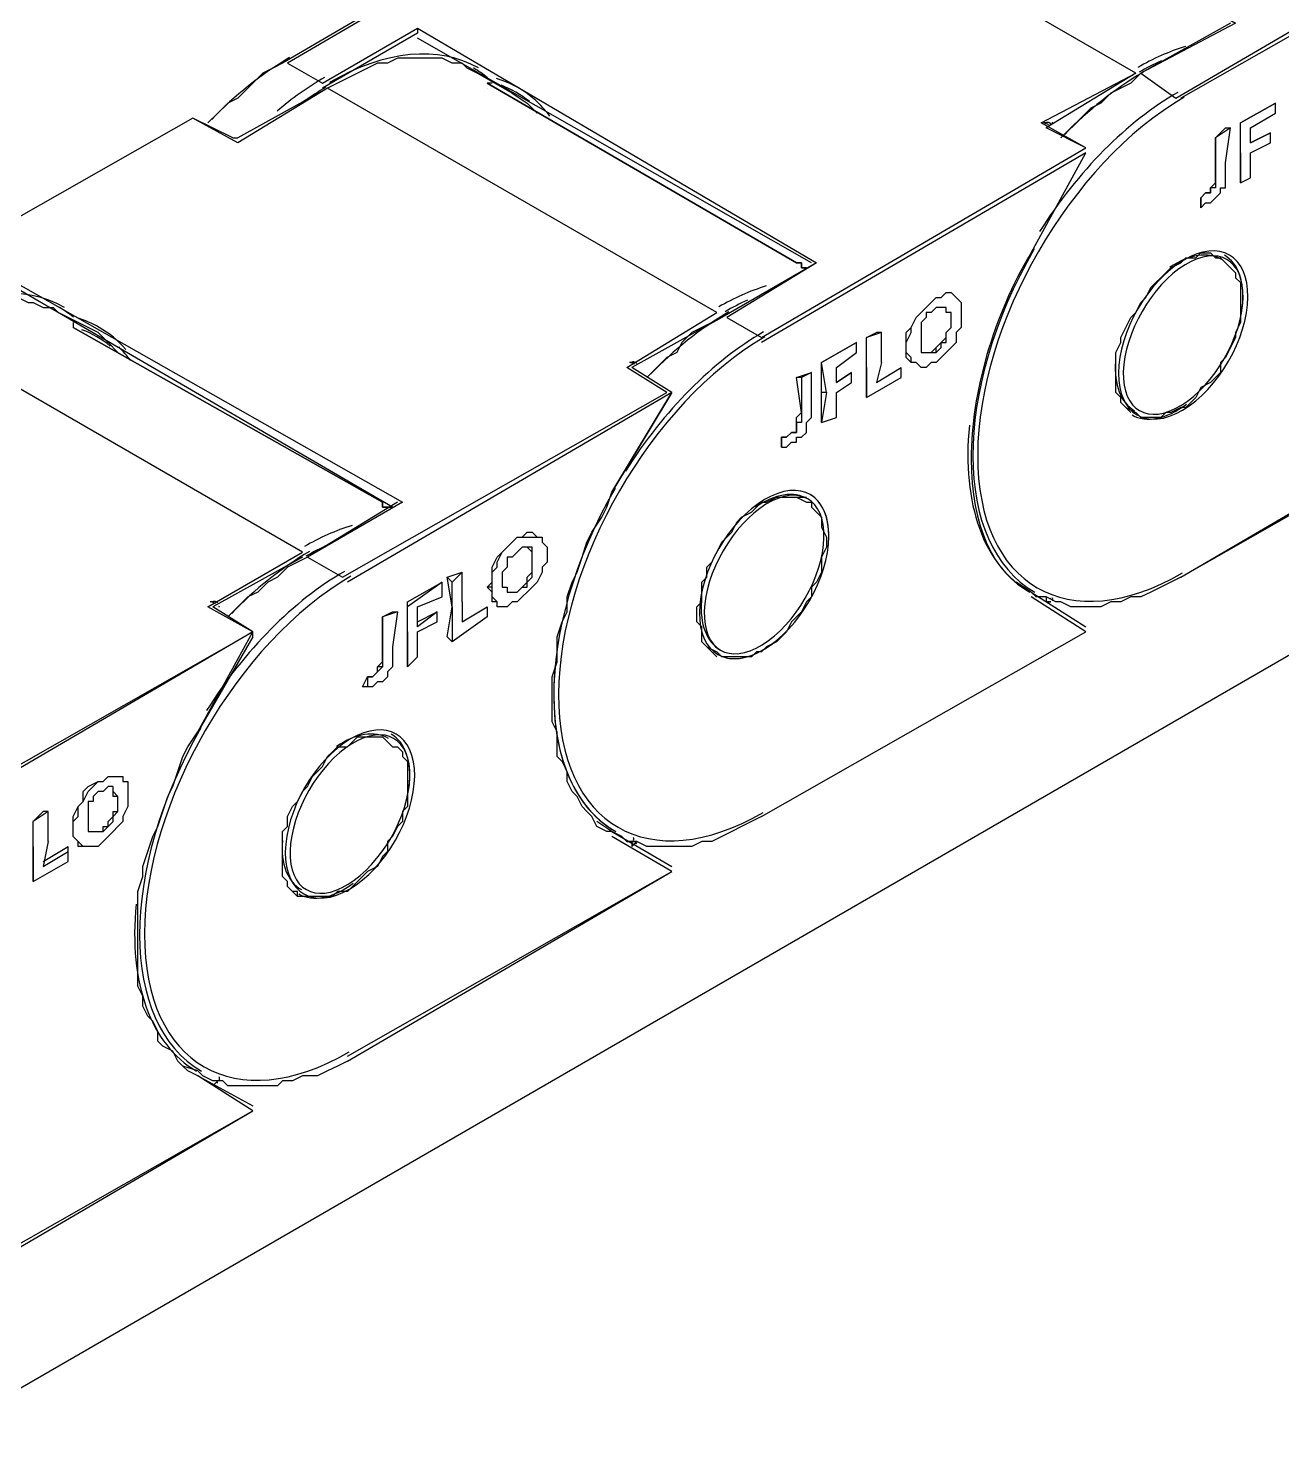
# Model space of a CAD drawing. Header units: millimetres. Extents: x 2758 to 41047, y 670 to 17125.
# Drawn here: x 35815.1 to 35919.8, y 7426.8 to 7544.5 of the extents above; entities that cross this region are included whole.
import ezdxf

# ---------------------------------------------------------------- set-up
doc = ezdxf.new("R2010")
doc.units = ezdxf.units.MM
doc.layers.add('PDF2_Geometría', color=7, linetype='Continuous')

# ---------------------------------------------------------------- blocks, each defined once
blk = doc.blocks.new('OH3A1-1$-$ASSY$$CENTER$TUB_-_v2$-$copia')
at = {"layer": 'PDF2_Geometría', "lineweight": -3}
for points in [[(17.21584743923611, 9.140005323621962), (17.28334469265408, 9.10084025065104), (17.26751200358073, 9.092507256401907), (17.27334509955512, 9.088340759277344), (17.32750956217448, 9.120006137424044), (17.32084316677517, 9.124172634548607), (17.33584255642361, 9.133338928222656)], [(17.20167711046007, 9.130005730523003), (17.18584442138672, 9.121672736273869), (17.17917802598741, 9.125839233398436), (17.12501356336805, 9.094173855251737), (17.13084665934244, 9.090840657552082), (17.1466793484158, 9.100006951226128)], [(17.26667785644531, 9.092507256401907), (17.20168050130208, 9.130005730523003)], [(17.1783447265625, 9.125839233398436), (17.12418026394314, 9.094173855251737), (17.12251366509331, 9.093340555826822), (17.12084706624349, 9.092507256401907), (17.11918046739366, 9.090840657552082), (17.11834716796875, 9.090007358127169), (17.11668056911892, 9.088340759277344), (17.11501397026909, 9.08750745985243), (17.11334737141927, 9.085840861002604), (17.11168077256944, 9.084174262152779)], [(17.32834370930989, 9.119172837999132), (17.27417924669054, 9.088340759277344)], [(17.14667765299479, 9.100006103515623), (17.14667765299479, 9.099172804090713)], [(17.1466810438368, 9.100005255805119), (17.21334499782986, 9.0608401828342), (17.19834560818142, 9.051673889160154), (17.20417870415581, 9.048340691460503), (17.25834316677517, 9.080006069607203), (17.25084347195094, 9.084172566731768), (17.2666761610243, 9.0925055609809)], [(17.28251139322916, 9.100839402940537), (17.26751200358072, 9.092506408691406), (17.2658454047309, 9.090839809841581), (17.26417880588107, 9.090006510416666), (17.26251220703124, 9.089173210991753), (17.26084560818142, 9.087506612141928), (17.25917900933159, 9.086673312717013), (17.25751241048177, 9.085006713867188), (17.25584581163194, 9.083340115017357), (17.25417921278211, 9.081673516167537)], [(17.28084479437933, 9.100006103515623), (17.28084479437933, 9.100006103515623)], [(17.14667765299479, 9.099172804090713), (17.13084496392144, 9.090006510416666)], [(17.14667765299479, 9.099172804090713), (17.14667765299479, 9.099172804090713)], [(17.21251085069444, 9.0608401828342), (17.1466801961263, 9.098338656955294)], [(17.15667724609375, 9.092506408691406), (17.15501064724392, 9.09333970811632), (17.15417734781901, 9.094173007541231), (17.15251074896918, 9.094173007541231), (17.15084415011936, 9.095006306966146), (17.15001085069444, 9.095006306966146), (17.14834425184462, 9.095006306966146), (17.14667765299479, 9.095006306966146), (17.14501105414496, 9.095006306966146), (17.14334445529514, 9.095006306966146), (17.14167785644531, 9.094173007541231), (17.14001125759548, 9.094173007541231), (17.13834465874566, 9.09333970811632), (17.13667805989583, 9.092506408691406), (17.135011461046, 9.091673109266493), (17.13334486219618, 9.090839809841581), (17.13167826334635, 9.090006510416666), (17.11667887369792, 9.081673516167532)], [(17.12501186794705, 9.094173007541231), (17.12501186794705, 9.094173007541231)], [(17.16251118977864, 9.089173210991753), (17.15667809380425, 9.092506408691406)], [(17.26667785644531, 9.092506408691406), (17.25167846679687, 9.083340115017357)], [(17.26667955186632, 9.092506408691406), (17.26667955186632, 9.092506408691406)], [(17.13167656792534, 9.090005662706163), (17.11667717827691, 9.080839369032118), (17.10917748345269, 9.085005866156685), (17.05501302083333, 9.054173787434896), (17.06084611680772, 9.050840589735243), (17.07667880588108, 9.059173583984377)], [(17.13084581163194, 9.090006510416666), (17.13084581163194, 9.090006510416666)], [(17.13167826334635, 9.090006510416666), (17.13167826334635, 9.090006510416666)], [(17.19667731391059, 9.052507188585068), (17.13167995876736, 9.090005662706163)], [(17.15834554036458, 9.090839809841581), (17.15834554036458, 9.090839809841581)], [(17.21167670355903, 9.060006883409287), (17.21084340413411, 9.060006883409287), (17.21084340413411, 9.0608401828342), (17.2100101047092, 9.0608401828342), (17.15834554036458, 9.090838962131075)], [(17.15834554036458, 9.090006510416666), (17.15834554036458, 9.090006510416666)], [(17.15834554036458, 9.090006510416666), (17.15834554036458, 9.090006510416666)], [(17.1591796875, 9.090838962131075), (17.15834638807509, 9.090838962131075), (17.2100109524197, 9.0608401828342), (17.21084425184462, 9.0608401828342), (17.21084425184462, 9.060006883409287), (17.21167755126953, 9.060006883409287)], [(17.26751200358072, 9.091673109266493), (17.26751200358072, 9.091673109266493)], [(17.16251288519965, 9.089173210991753), (17.16501278347439, 9.087506612141924), (17.16667938232422, 9.0858400132921)], [(17.27334594726562, 9.088339911566841), (17.27334594726562, 9.088339911566841)], [(17.28417799207899, 9.079172770182293), (17.28417799207899, 9.084172566731768), (17.29001108805338, 9.087505764431423)], [(17.28417799207899, 9.079172770182293), (17.28417799207899, 9.074172973632812), (17.28584459092882, 9.075006273057724), (17.28584459092882, 9.079172770182293), (17.28917778862847, 9.080839369032118), (17.28917778862847, 9.082505967881943), (17.28584459092882, 9.080839369032118), (17.28584459092882, 9.083339267306856), (17.29001108805338, 9.085839165581596), (17.29001108805338, 9.087505764431423)], [(17.29001193576389, 9.087506612141924), (17.2841788397895, 9.084173414442274)], [(17.11584303114149, 9.081672668457033), (17.10917663574218, 9.085005866156685), (17.05501217312283, 9.054173787434896), (17.053345574273, 9.053340488009985), (17.05167897542317, 9.051673889160156), (17.05001237657335, 9.050840589735243), (17.04834577772352, 9.050007290310328), (17.04667917887369, 9.048340691460503), (17.04501258002387, 9.046674092610674), (17.04334598117404, 9.045840793185763), (17.04167938232421, 9.044174194335936)], [(17.10917833116319, 9.085006713867188), (17.10917833116319, 9.085006713867188)], [(17.25834486219618, 9.080006917317707), (17.25167846679687, 9.083340115017357)], [(17.25251261393229, 9.083340115017357), (17.25251261393229, 9.083340115017357)], [(17.28001234266493, 9.0733396742079), (17.27917904324002, 9.0733396742079), (17.27917904324002, 9.072506374782982), (17.2783457438151, 9.072506374782982), (17.27751244439019, 9.071673075358072), (17.27751244439019, 9.070006476508244), (17.2783457438151, 9.070839775933157), (17.27917904324002, 9.070839775933157), (17.28001234266493, 9.071673075358072), (17.28084564208984, 9.072506374782982), (17.28084564208984, 9.0733396742079), (17.28167894151475, 9.0733396742079), (17.28167894151475, 9.074172973632812), (17.28167894151475, 9.075006273057724), (17.28167894151475, 9.075839572482641), (17.28167894151475, 9.077506171332463), (17.28251224093966, 9.083339267306856)], [(17.28167894151475, 9.083339267306856), (17.28251224093966, 9.083339267306856), (17.28001234266493, 9.081672668457028), (17.28001234266493, 9.075839572482638), (17.28001234266493, 9.075006273057724), (17.28001234266493, 9.07417297363281), (17.28001234266493, 9.073339674207896), (17.27917904324002, 9.073339674207896)], [(17.28001234266493, 9.075839572482638), (17.28001234266493, 9.081672668457028), (17.28167894151475, 9.083339267306856)], [(17.28417799207899, 9.079172770182293), (17.28417799207899, 9.084172566731768)], [(17.1158447265625, 9.081673516167532), (17.11667802598741, 9.081673516167532)], [(17.11667887369791, 9.080839369032118), (17.11667887369791, 9.080839369032118)], [(17.28584459092882, 9.080839369032118), (17.28917778862847, 9.082505967881943)], [(17.25834486219618, 9.079172770182293), (17.20418039957682, 9.047507392035588)], [(17.24917941623264, 9.062506781684025), (17.25834570990668, 9.079172770182293)], [(17.24917941623264, 9.062506781684025), (17.25834570990668, 9.079172770182293)], [(17.25834486219618, 9.079172770182293), (17.25834486219618, 9.079172770182293)], [(17.28417799207899, 9.074172973632812), (17.28417799207899, 9.079172770182293)], [(17.28417799207899, 9.079172770182293), (17.28417799207899, 9.079172770182293)], [(17.27751159667969, 9.070006476508244), (17.27751159667969, 9.071673075358072), (17.2783448961046, 9.072506374782982), (17.2791781955295, 9.072506374782982), (17.2791781955295, 9.0733396742079), (17.28001149495442, 9.07417297363281), (17.28001149495442, 9.075006273057724), (17.28001149495442, 9.075839572482638)], [(17.24917941623264, 9.062506781684025), (17.24917941623264, 9.062506781684025)], [(17.2658454047309, 9.0358403523763), (17.26501210530599, 9.036673651801213), (17.26417880588108, 9.037506951226128), (17.26417880588108, 9.03834025065104), (17.26334550645616, 9.039173550075953), (17.26334550645616, 9.040006849500868), (17.26334550645616, 9.04084014892578), (17.26334550645616, 9.042506747775606), (17.26334550645616, 9.04334004720052), (17.26334550645616, 9.045006646050346), (17.26334550645616, 9.04583994547526), (17.26417880588108, 9.047506544325083), (17.26417880588108, 9.048339843749998), (17.26501210530599, 9.050006442599825), (17.2658454047309, 9.051673041449654), (17.26667870415581, 9.052506340874565), (17.26751200358073, 9.054172939724394), (17.26834530300564, 9.055006239149305), (17.26917860243055, 9.05667283799913), (17.27001190185547, 9.057506137424044), (17.27084520128038, 9.058339436848957), (17.27167850070529, 9.059172736273869), (17.27251180013021, 9.060006035698782), (17.27417839898003, 9.060839335123696), (17.27501169840495, 9.061672634548607), (17.27584499782986, 9.061672634548607), (17.27667829725477, 9.061672634548607), (17.27751159667969, 9.062505933973524), (17.2791781955295, 9.062505933973524), (17.28001149495443, 9.061672634548607), (17.28084479437933, 9.061672634548607)], [(17.21334499782986, 9.060839335123696), (17.19751230875651, 9.051673041449654), (17.19584570990668, 9.050839742024738), (17.19417911105686, 9.050006442599825), (17.19251251220702, 9.049173143174912), (17.1908459133572, 9.047506544325087), (17.19001261393229, 9.04583994547526), (17.18834601508246, 9.045006646050346), (17.18667941623264, 9.04334004720052), (17.18501281738281, 9.041673448350693)], [(17.2100118001302, 9.060006035698782), (17.2100118001302, 9.060006035698782)], [(17.21167839898003, 9.060006035698782), (17.21167839898003, 9.060006035698782)], [(17.21334499782986, 9.0608401828342), (17.21334499782986, 9.0608401828342)], [(17.28084479437933, 9.061672634548607), (17.28167809380425, 9.060839335123696), (17.28251139322917, 9.060006035698782), (17.28334469265408, 9.059172736273869), (17.28334469265408, 9.058339436848957), (17.28417799207899, 9.057506137424044), (17.28417799207899, 9.056672837999132), (17.28417799207899, 9.055839538574215), (17.28417799207899, 9.054172939724394), (17.28417799207899, 9.053339640299477), (17.28417799207899, 9.051673041449654), (17.28417799207899, 9.050839742024738), (17.28334469265408, 9.049173143174912), (17.28334469265408, 9.04833984375), (17.28251139322917, 9.046673244900171), (17.28167809380425, 9.045006646050346), (17.28084479437933, 9.044173346625431), (17.28084479437933, 9.042506747775606), (17.28001149495443, 9.041673448350693), (17.2791781955295, 9.04084014892578), (17.27751159667969, 9.040006849500868), (17.27667829725477, 9.03834025065104), (17.27584499782986, 9.037506951226128), (17.27501169840495, 9.036673651801213), (17.27417839898003, 9.036673651801213), (17.27251180013021, 9.0358403523763), (17.27167850070529, 9.0358403523763), (17.27084520128038, 9.035007052951388), (17.27001190185547, 9.035007052951388), (17.26917860243055, 9.035007052951388), (17.26834530300564, 9.035007052951388), (17.26751200358073, 9.035007052951388), (17.26667870415581, 9.0358403523763)], [(17.28001234266493, 9.061672634548607), (17.28084564208984, 9.061672634548607)], [(17.14251030815972, 9.020006815592447), (17.07667965359158, 9.058338589138453)], [(17.07668050130208, 9.059171888563368), (17.14417775472005, 9.020840115017357), (17.1283450656467, 9.011673821343315), (17.13417816162109, 9.008340623643663), (17.18834262424045, 9.039172702365454), (17.18167622884114, 9.043339199490015), (17.19667561848958, 9.052505493164062)], [(17.04001193576389, 9.045006646050346), (17.04667833116319, 9.041673448350693), (17.06167772081163, 9.050006442599825), (17.06334431966145, 9.050839742024738), (17.0658442179362, 9.051673041449654), (17.06751081678602, 9.052506340874565), (17.06917741563585, 9.053339640299477), (17.07084401448567, 9.053339640299477), (17.0725106133355, 9.054172939724394), (17.07417721218533, 9.054172939724394), (17.07501051161024, 9.055006239149305), (17.07667711046006, 9.055006239149305), (17.07834370930989, 9.055006239149305), (17.08001030815972, 9.055006239149305), (17.08167690700955, 9.054172939724394), (17.08251020643446, 9.054172939724394), (17.08417680528429, 9.053339640299477), (17.08584340413411, 9.053339640299477), (17.08667670355903, 9.052506340874565)], [(17.22917853461371, 9.044173346625431), (17.2283452351888, 9.045006646050346), (17.2283452351888, 9.04583994547526), (17.2283452351888, 9.046673244900171), (17.2283452351888, 9.048339843749998), (17.2283452351888, 9.049173143174912), (17.22917853461371, 9.050006442599825), (17.23001183403862, 9.051673041449654), (17.23084513346354, 9.052506340874565), (17.23167843288845, 9.053339640299477), (17.23251173231337, 9.054172939724394), (17.23334503173828, 9.055006239149305), (17.23417833116319, 9.055006239149305), (17.23501163058811, 9.055839538574215), (17.23584493001302, 9.055839538574215), (17.23667822943793, 9.055006239149305)], [(17.23334587944878, 9.055006239149305), (17.23334587944878, 9.055006239149305)], [(17.23667907714844, 9.055006239149305), (17.23667907714844, 9.055006239149305)], [(17.39416164822048, 9.05416276719835), (16.53169674343533, 8.555849711100258)], [(17.09334479437934, 9.049173143174912), (17.08667839898003, 9.052506340874565)], [(17.19667900933159, 9.052506340874565), (17.19667900933159, 9.052506340874565)], [(17.23334587944878, 9.04583994547526), (17.23334587944878, 9.046673244900171), (17.23417917887369, 9.047506544325087), (17.23501247829861, 9.04833984375), (17.23501247829861, 9.049173143174912), (17.23584577772352, 9.050006442599825), (17.23584577772352, 9.050839742024738), (17.23584577772352, 9.051673041449654), (17.23584577772352, 9.052506340874565), (17.23501247829861, 9.052506340874565), (17.23501247829861, 9.053339640299477)], [(17.12751091851128, 9.012507120768227), (17.06251356336805, 9.050005594889322)], [(17.08917914496528, 9.050838894314237), (17.08917914496528, 9.050005594889322), (17.1408437093099, 9.020840115017357), (17.1408437093099, 9.020006815592447), (17.14167700873481, 9.020006815592447), (17.14251030815972, 9.020006815592447)], [(17.08917914496528, 9.050006442599825), (17.08917914496528, 9.050006442599825)], [(17.08917914496528, 9.050006442599825), (17.08917914496528, 9.050006442599825)], [(17.08917914496528, 9.050006442599825), (17.08917914496528, 9.050006442599825)], [(17.14251030815972, 9.020006815592447), (17.14167700873481, 9.020006815592447), (17.14084370930989, 9.020006815592447), (17.14084370930989, 9.020840115017357), (17.08917914496528, 9.050005594889322)], [(17.197511461046, 9.051673041449654), (17.18251207139757, 9.04334004720052)], [(17.19834560818142, 9.051673041449654), (17.19834560818142, 9.051673041449654)], [(17.09334479437934, 9.049172295464407), (17.09501139322917, 9.047505696614582), (17.09667799207899, 9.045839097764755)], [(17.20417955186632, 9.04833984375), (17.20417955186632, 9.04833984375)], [(17.22167799207899, 9.03834025065104), (17.22167799207899, 9.04334004720052), (17.22167799207899, 9.04833984375), (17.22334459092882, 9.049173143174912)], [(17.22167799207899, 9.04334004720052), (17.22167799207899, 9.048339843749998)], [(17.22417873806423, 9.049172295464407), (17.2216788397895, 9.048338996039497)], [(17.22417873806423, 9.04417249891493), (17.22417873806423, 9.049172295464407), (17.22334543863932, 9.049172295464407)], [(17.22001139322916, 9.047505696614582), (17.21417829725477, 9.044172498914927)], [(17.21501159667969, 9.03917270236545), (17.21417829725477, 9.034172905815971), (17.21667819552951, 9.035006205240883), (17.21667819552951, 9.03917270236545), (17.21917809380425, 9.040839301215275), (17.21917809380425, 9.042505900065104), (17.21667819552951, 9.040839301215275), (17.21667819552951, 9.043339199490015), (17.22001139322917, 9.045839097764755), (17.22001139322917, 9.047505696614582)], [(17.21417914496528, 9.03917270236545), (17.21417914496528, 9.044172498914927), (17.22001224093967, 9.047505696614582)], [(17.2283460828993, 9.046673244900171), (17.2283460828993, 9.046673244900171)], [(17.23167928059895, 9.045839097764755), (17.23251258002387, 9.045839097764755), (17.23334587944878, 9.046672397189669)], [(17.18251207139757, 9.04334004720052), (17.18251207139757, 9.04334004720052)], [(17.18917846679687, 9.03917270236545), (17.18251207139757, 9.043339199490015)], [(17.21501159667969, 9.03917270236545), (17.21417829725477, 9.044172498914927)], [(17.22167799207899, 9.04334004720052), (17.22167799207899, 9.04334004720052)], [(17.22167799207899, 9.043339199490015), (17.22167799207899, 9.038339402940537), (17.22751108805338, 9.04167260064019), (17.22751108805338, 9.043339199490015)], [(17.22334459092882, 9.040839301215275), (17.22751108805338, 9.043339199490015)], [(17.22417873806423, 9.04417249891493), (17.22334543863932, 9.040839301215275), (17.22751193576389, 9.043339199490015)], [(17.23001098632812, 9.04417249891493), (17.22917768690321, 9.04417249891493)], [(17.27418009440104, 9.008339775933157), (17.3283445570204, 9.040005154079857), (17.31834496392144, 9.045004950629341)], [(17.21084594726562, 9.04167260064019), (17.21084594726562, 9.035839504665796), (17.21084594726562, 9.034172905815971), (17.21001264784071, 9.034172905815971), (17.21001264784071, 9.033339606391056), (17.21001264784071, 9.032506306966145), (17.2091793484158, 9.032506306966145), (17.20834604899089, 9.031673007541231), (17.20751274956597, 9.031673007541231), (17.20751274956597, 9.030006408691406), (17.20834604899089, 9.030006408691406), (17.2091793484158, 9.030839708116316), (17.21001264784071, 9.030839708116316), (17.21001264784071, 9.031673007541231), (17.21084594726562, 9.031673007541231), (17.21167924669053, 9.032506306966145), (17.21167924669053, 9.033339606391056), (17.21167924669053, 9.034172905815971), (17.21251254611545, 9.035006205240883), (17.21251254611545, 9.035839504665796), (17.21251254611545, 9.036672804090713), (17.21251254611545, 9.042505900065104)], [(17.21084594726562, 9.035839504665796), (17.21001264784071, 9.04167260064019), (17.21251254611545, 9.042505900065104)], [(17.21251254611545, 9.042505900065104), (17.21084594726562, 9.04167260064019), (17.21001264784071, 9.04167260064019)], [(17.21667819552951, 9.040839301215275), (17.21917809380425, 9.042505900065104)], [(17.18917677137586, 9.03917270236545), (17.13501230875651, 9.007507324218748)], [(17.17917887369791, 9.022506713867188), (17.18917846679687, 9.039172702365454)], [(17.18917846679687, 9.03917270236545), (17.17917887369791, 9.022506713867182)], [(17.18834431966145, 9.03917270236545), (17.18834431966145, 9.03917270236545)], [(17.18834601508246, 9.03917270236545), (17.18834601508246, 9.03917270236545)], [(17.18834601508246, 9.03917270236545), (17.18834601508246, 9.03917270236545)], [(17.18917846679687, 9.03917270236545), (17.18917846679687, 9.03917270236545)], [(17.21501159667969, 9.03917270236545), (17.21417829725477, 9.03917270236545)], [(17.21417914496528, 9.034172905815971), (17.21417914496528, 9.03917270236545)], [(17.27418009440104, 9.008339775933157), (17.3283445570204, 9.039171854654947)], [(17.26501125759548, 9.036672804090713), (17.26667785644531, 9.035839504665796)], [(17.20751274956597, 9.030006408691406), (17.20751274956597, 9.031673007541231), (17.20834604899088, 9.031673007541231), (17.2091793484158, 9.032506306966146), (17.21001264784071, 9.032506306966146), (17.21001264784071, 9.03333960639106), (17.21001264784071, 9.034172905815971), (17.21001264784071, 9.035006205240883), (17.21084594726562, 9.035839504665796)], [(17.17917887369791, 8.965840657552082), (17.178345574273, 8.965840657552082), (17.17667897542317, 8.966673956976994), (17.17584567599826, 8.968340555826822), (17.17501237657335, 8.969173855251732), (17.17417907714843, 8.970007154676649), (17.17334577772352, 8.971673753526474), (17.1725124782986, 8.972507052951388), (17.17167917887369, 8.974173651801213), (17.17167917887369, 8.975840250651041), (17.17084587944878, 8.977506849500868), (17.17001258002387, 8.97834014892578), (17.17001258002387, 8.98084004720052), (17.17001258002387, 8.982506646050346), (17.16917928059896, 8.984173244900171), (17.16917928059896, 8.985839843749998), (17.16917928059896, 8.987506442599825), (17.16917928059896, 8.990006340874565), (17.16917928059896, 8.99167293972439), (17.17001258002387, 8.99417283799913), (17.17001258002387, 8.995839436848957), (17.17001258002387, 8.998339335123697), (17.17084587944878, 9.000839233398436), (17.17167917887369, 9.002505832248263), (17.17167917887369, 9.005005730523003), (17.1725124782986, 9.00750562879774), (17.17334577772352, 9.009172227647568), (17.17417907714843, 9.011672125922306), (17.17501237657335, 9.014172024197046), (17.17584567599826, 9.015838623046873), (17.17751227484809, 9.018338521321613), (17.178345574273, 9.02000512017144), (17.17917887369791, 9.022505018446177)], [(17.17917887369791, 9.022506713867188), (17.17917887369791, 9.022506713867188)], [(17.14334445529514, 9.020839267306856), (17.1283450656467, 9.01167297363281), (17.12667846679687, 9.010839674207896), (17.12501186794705, 9.010006374782982), (17.12334526909722, 9.008339775933157), (17.12167867024739, 9.007506476508244), (17.12001207139756, 9.005839877658419), (17.11834547254774, 9.005006578233505), (17.11667887369792, 9.003339979383677), (17.11501227484809, 9.001673380533852)], [(17.14001125759548, 9.020005967881943), (17.14001125759548, 9.020005967881943)], [(17.14417860243055, 9.020005967881943), (17.14417860243055, 9.020005967881943)], [(17.19667900933159, 8.995006985134546), (17.19584570990668, 8.995840284559462), (17.19501241048177, 8.996673583984375), (17.19417911105686, 8.997506883409287), (17.19417911105686, 8.9983401828342), (17.19417911105686, 9.000006781684025), (17.19334581163194, 9.00084008110894), (17.19334581163194, 9.001673380533852), (17.19334581163194, 9.00333997938368), (17.19417911105686, 9.00417327880859), (17.19417911105686, 9.005839877658419), (17.19417911105686, 9.007506476508244), (17.19501241048177, 9.008339775933157), (17.19501241048177, 9.010006374782982), (17.19584570990668, 9.0108396742079), (17.19667900933159, 9.012506273057724), (17.19751230875651, 9.01417287190755), (17.19834560818142, 9.015006171332463), (17.19917890760633, 9.015839470757378), (17.20001220703125, 9.017506069607203), (17.20084550645616, 9.018339369032118), (17.20251210530599, 9.019172668457033), (17.2033454047309, 9.020005967881943), (17.20417870415581, 9.020839267306856), (17.20501200358073, 9.020839267306856), (17.20667860243055, 9.021672566731768), (17.20751190185547, 9.021672566731768), (17.20834520128038, 9.021672566731768), (17.20917850070529, 9.021672566731768), (17.2100118001302, 9.021672566731768), (17.21084509955512, 9.021672566731768), (17.21167839898003, 9.021672566731768)], [(17.21167839898003, 9.020839267306856), (17.21251169840494, 9.020839267306856), (17.21251169840494, 9.020005967881943), (17.21334499782986, 9.019172668457028), (17.21417829725477, 9.018339369032118), (17.21417829725477, 9.017506069607203), (17.21417829725477, 9.016672770182293), (17.21501159667969, 9.015006171332463), (17.21501159667969, 9.01417287190755), (17.21501159667969, 9.013339572482638), (17.21417829725477, 9.01167297363281), (17.21417829725477, 9.010006374782982), (17.21417829725477, 9.009173075358072), (17.21334499782986, 9.007506476508244), (17.21251169840494, 9.006673177083332), (17.21251169840494, 9.005006578233505), (17.21167839898003, 9.00417327880859), (17.21084509955512, 9.002506679958765), (17.2100118001302, 9.001673380533852), (17.20917850070529, 9.00084008110894), (17.20834520128038, 8.999173482259113), (17.20751190185547, 8.9983401828342), (17.20667860243055, 8.997506883409287), (17.20501200358073, 8.996673583984373), (17.20417870415581, 8.995840284559458), (17.2033454047309, 8.995840284559458), (17.20251210530599, 8.995006985134546), (17.20084550645616, 8.995006985134546), (17.20001220703125, 8.995006985134546), (17.19917890760633, 8.995006985134546), (17.19834560818142, 8.995006985134546), (17.19751230875651, 8.995006985134546), (17.19667900933159, 8.995840284559458)], [(17.2100118001302, 9.021672566731768), (17.21167839898003, 9.020839267306856)], [(17.00751410590278, 9.019171820746525), (17.07417805989583, 8.98084004720052), (17.0591786702474, 8.971673753526474), (17.06501176622178, 8.968340555826822), (17.11917622884115, 8.999172634548607), (17.11167653401693, 9.003339131673174), (17.12750922309028, 9.012505425347221)], [(17.14167955186631, 9.019172668457033), (17.14167955186631, 9.019172668457033)], [(17.16001213921441, 9.00417327880859), (17.15917883978949, 9.00417327880859), (17.15917883978949, 9.005006578233507), (17.15917883978949, 9.005839877658419), (17.15834554036458, 9.006673177083332), (17.15917883978949, 9.007506476508247), (17.15917883978949, 9.009173075358072), (17.15917883978949, 9.010006374782982), (17.16001213921441, 9.011672973632812), (17.16084543863932, 9.012506273057724), (17.16167873806423, 9.013339572482641), (17.16251203748915, 9.014172871907553), (17.16334533691406, 9.015006171332466), (17.16417863633897, 9.015006171332466), (17.16501193576389, 9.015839470757378), (17.1658452351888, 9.015839470757378), (17.16667853461371, 9.015006171332466)], [(17.16334533691406, 9.015006171332463), (17.16334533691406, 9.015006171332463)], [(17.16667853461371, 9.015006171332463), (17.16667853461371, 9.015006171332463)], [(17.16167873806423, 9.005839877658419), (17.16251203748915, 9.005839877658419), (17.16334533691406, 9.005839877658419), (17.16417863633897, 9.006673177083332), (17.16501193576389, 9.007506476508244), (17.16501193576389, 9.008339775933157), (17.1658452351888, 9.009173075358072), (17.1658452351888, 9.010006374782982), (17.1658452351888, 9.010839674207896), (17.1658452351888, 9.01167297363281), (17.1658452351888, 9.012506273057724), (17.16501193576389, 9.013339572482638)], [(17.12751091851128, 9.011672973632812), (17.11251152886284, 9.00333997938368)], [(17.12751261393229, 9.011672973632812), (17.12751261393229, 9.011672973632812)], [(17.1283450656467, 9.011672973632812), (17.1283450656467, 9.011672973632812)], [(17.15417819552951, 9.00417327880859), (17.15417819552951, 9.009173075358072), (17.15251159667969, 9.007506476508247), (17.15167829725477, 9.008339775933157)], [(17.15167914496528, 8.9983401828342), (17.15251244439019, 9.003339979383677), (17.15167914496528, 9.008339775933157), (17.15417904324002, 9.009173075358072)], [(17.27417839898003, 9.008339775933157), (17.27251180013021, 9.007506476508244), (17.27084520128038, 9.006673177083332), (17.26917860243055, 9.005839877658419), (17.26751200358072, 9.005006578233505), (17.2658454047309, 9.005006578233505), (17.26417880588108, 9.00417327880859), (17.26251220703125, 9.00417327880859), (17.26084560818142, 9.00333997938368), (17.25917900933159, 9.00333997938368), (17.25751241048177, 9.00333997938368), (17.25584581163194, 9.00333997938368), (17.25417921278211, 9.00417327880859), (17.2533459133572, 9.00417327880859), (17.25167931450737, 9.005006578233505), (17.25001271565755, 9.005006578233505), (17.24917941623264, 9.005839877658419)], [(17.27334594726562, 9.008339775933157), (17.27334594726562, 9.008339775933157)], [(17.13417900933159, 9.007506476508244), (17.13417900933159, 9.007506476508244)], [(17.15084499782986, 9.007505628797743), (17.14501190185547, 9.003339131673178), (17.14501190185547, 9.004172431098088)], [(17.14501274956597, 8.999172634548607), (17.14501274956597, 9.004172431098088), (17.15084584554036, 9.007505628797743)], [(17.14501274956597, 8.999172634548607), (17.14501274956597, 8.993339538574215), (17.1466793484158, 8.995006137424044), (17.1466793484158, 8.999172634548607), (17.15001254611545, 9.000839233398438), (17.15001254611545, 9.002505832248263), (17.1466793484158, 9.000005933973524), (17.1466793484158, 9.003339131673174), (17.15084584554036, 9.005005730523003), (17.15084584554036, 9.007505628797743)], [(17.15251159667969, 9.00333997938368), (17.15251159667969, 9.007506476508244)], [(17.15917799207899, 9.006673177083332), (17.15834469265408, 9.006673177083332)], [(17.24917941623264, 9.005839029947916), (17.2466795179579, 9.007505628797743)], [(17.24917941623264, 9.005839029947916), (17.25834570990668, 9.000005933973524)], [(17.11917792426215, 8.999172634548607), (17.11251152886284, 9.003339131673174)], [(17.11334567599825, 9.00333997938368), (17.11334567599825, 9.00333997938368)], [(17.14501274956597, 8.999172634548607), (17.14501274956597, 9.003339131673174)], [(17.15251159667969, 9.003339131673174), (17.15251159667969, 8.997506035698782), (17.15167829725477, 8.998339335123697)], [(17.15251159667969, 9.00333997938368), (17.15251159667969, 9.00333997938368)], [(17.15834554036458, 9.003339131673174), (17.15834554036458, 9.00167253282335), (17.15251244439019, 8.997506035698782)], [(17.15417819552951, 9.004172431098088), (17.15417819552951, 9.000839233398436), (17.15834469265408, 9.003339131673174)], [(17.15417819552951, 9.000839233398438), (17.15834469265408, 9.003339131673178)], [(17.16001213921441, 9.004172431098088), (17.16001213921441, 9.004172431098088)], [(17.20417955186632, 8.968340555826822), (17.25834401448567, 8.999172634548607), (17.24917772081163, 9.005005730523003)], [(17.24834526909722, 9.005006578233507), (17.24834526909722, 9.005006578233507)], [(17.25167846679687, 9.005006578233507), (17.25167846679687, 9.00417327880859)], [(17.25167846679687, 9.004172431098088), (17.25251176622179, 9.004172431098088)], [(17.25167846679687, 9.004172431098088), (17.25167846679687, 9.004172431098088)], [(17.25251261393229, 9.004172431098088), (17.25167931450737, 9.004172431098088)], [(17.25251261393229, 9.004172431098088), (17.25251261393229, 9.004172431098088)], [(17.14334445529514, 9.002505832248263), (17.14251115587023, 8.996672736273869), (17.14251115587023, 8.995839436848957), (17.14251115587023, 8.995006137424044), (17.14251115587023, 8.993339538574215), (17.14167785644531, 8.992506239149302), (17.14167785644531, 8.99167293972439), (17.1408445570204, 8.990839640299477), (17.14001125759548, 8.990839640299477), (17.13917795817057, 8.990006340874565), (17.13834465874566, 8.990006340874565)], [(17.14251200358073, 9.002505832248263), (17.14334530300564, 9.002505832248263), (17.1408454047309, 9.00167253282335), (17.1408454047309, 8.995839436848957), (17.1408454047309, 8.99417283799913), (17.1408454047309, 8.993339538574215), (17.14001210530599, 8.993339538574215)], [(17.1408454047309, 8.995839436848957), (17.1408454047309, 9.00167253282335), (17.14251200358073, 9.002505832248263)], [(17.1466793484158, 9.000839233398438), (17.15001254611545, 9.002505832248263)], [(17.11917792426215, 8.999172634548607), (17.06501346164279, 8.967507256401907)], [(17.11917792426215, 8.998339335123697), (17.11001163058811, 8.982506646050346)], [(17.11001247829861, 8.982506646050346), (17.11917877197265, 8.999172634548607)], [(17.11917792426215, 8.998339335123697), (17.11917792426215, 8.999172634548607)], [(17.14501274956597, 8.993339538574215), (17.14501274956597, 8.999172634548607)], [(17.14501274956597, 8.999172634548607), (17.14501274956597, 8.999172634548607)], [(17.20417955186632, 8.968339708116318), (17.25834401448567, 8.999171786838106)], [(17.25834486219618, 9.000005933973524), (17.25834486219618, 9.000005933973524)], [(17.25834486219618, 9.000005933973524), (17.25834486219618, 9.000005933973524)], [(17.13751220703125, 8.990006340874565), (17.13834550645616, 8.99167293972439), (17.13917880588107, 8.99167293972439), (17.14001210530599, 8.992506239149305), (17.14001210530599, 8.993339538574215), (17.1408454047309, 8.99417283799913), (17.1408454047309, 8.995839436848957)], [(17.19501241048177, 8.996672736273869), (17.19667900933159, 8.995839436848957)], [(17.1408454047309, 8.993339538574215), (17.14001210530599, 8.992506239149305), (17.13917880588107, 8.99167293972439), (17.13834550645616, 8.99167293972439), (17.13834550645616, 8.990006340874565), (17.13751220703125, 8.990006340874565)], [(17.11001247829861, 8.925007290310328), (17.10834587944878, 8.925840589735243), (17.10751258002387, 8.926673889160156), (17.10667928059895, 8.927507188585068), (17.10584598117404, 8.929173787434895), (17.10417938232422, 8.930007086859806), (17.1033460828993, 8.930840386284721), (17.1033460828993, 8.932506985134546), (17.10251278347439, 8.934173583984375), (17.10167948404948, 8.935006883409287), (17.10084618462456, 8.936673482259113), (17.10084618462456, 8.93834008110894), (17.10001288519965, 8.940006679958765), (17.10001288519965, 8.94167327880859), (17.10001288519965, 8.944173177083332), (17.10001288519965, 8.945839775933157), (17.10001288519965, 8.947506374782982), (17.10001288519965, 8.950006273057724), (17.10001288519965, 8.95167287190755), (17.10001288519965, 8.954172770182291), (17.10001288519965, 8.955839369032118), (17.10084618462456, 8.958339267306856), (17.10084618462456, 8.960005866156681), (17.10167948404948, 8.962505764431421), (17.10251278347439, 8.965005662706162), (17.1033460828993, 8.966672261555988), (17.10417938232422, 8.969172159830727), (17.10501268174913, 8.971672058105465), (17.10584598117404, 8.973338656955294), (17.10667928059895, 8.975838555230032), (17.10751258002387, 8.978338453504774), (17.10834587944878, 8.9800050523546), (17.11001247829861, 8.982504950629338)], [(17.11001247829861, 8.982506646050346), (17.11001247829861, 8.982506646050346)], [(17.12667846679687, 8.955006917317707), (17.12667846679687, 8.955840216742619), (17.12584516737196, 8.955840216742619), (17.12501186794705, 8.956673516167532), (17.12501186794705, 8.957506815592447), (17.12417856852213, 8.958340115017357), (17.12417856852213, 8.959173414442274), (17.12417856852213, 8.9608400132921), (17.12417856852213, 8.961673312717013), (17.12417856852213, 8.963339911566838), (17.12417856852213, 8.964173210991753), (17.12417856852213, 8.965839809841578), (17.12501186794705, 8.966673109266493), (17.12501186794705, 8.968339708116318), (17.12584516737196, 8.970006306966145), (17.12667846679687, 8.970839606391056), (17.12751176622179, 8.972506205240883), (17.1283450656467, 8.973339504665796), (17.12917836507161, 8.975006103515623), (17.13001166449653, 8.975839402940537), (17.13084496392144, 8.97667270236545), (17.13167826334635, 8.978339301215275), (17.13251156277127, 8.97917260064019), (17.13334486219618, 8.980005900065102), (17.135011461046, 8.980005900065102), (17.13584476047092, 8.980839199490015), (17.13667805989583, 8.981672498914927), (17.13751135932074, 8.981672498914927), (17.13834465874566, 8.981672498914927), (17.14001125759548, 8.981672498914927), (17.1408445570204, 8.981672498914927), (17.14167785644531, 8.980839199490015)], [(17.14167785644531, 8.980839199490015), (17.14251115587022, 8.980005900065102), (17.14334445529514, 8.980005900065102), (17.14417775472005, 8.97917260064019), (17.14417775472005, 8.978339301215275), (17.14501105414496, 8.977506001790363), (17.14501105414496, 8.975839402940537), (17.14501105414496, 8.975006103515625), (17.14501105414496, 8.974172804090712), (17.14501105414496, 8.972506205240883), (17.14501105414496, 8.971672905815971), (17.14501105414496, 8.970006306966145), (17.14417775472005, 8.969173007541231), (17.14417775472005, 8.967506408691406), (17.14334445529514, 8.966673109266493), (17.14251115587022, 8.965006510416666), (17.14167785644531, 8.964173210991753), (17.14167785644531, 8.962506612141924), (17.1408445570204, 8.961673312717013), (17.14001125759548, 8.960006713867188), (17.13834465874566, 8.959173414442274), (17.13751135932074, 8.958340115017357), (17.13667805989583, 8.957506815592447), (17.13584476047092, 8.956673516167532), (17.135011461046, 8.955840216742619), (17.13334486219618, 8.955840216742619), (17.13251156277127, 8.955006917317707), (17.13167826334635, 8.955006917317707), (17.13084496392144, 8.955006917317707), (17.13001166449653, 8.955006917317707), (17.12917836507161, 8.955006917317707), (17.12751176622179, 8.955006917317707), (17.12667846679687, 8.955006917317707)], [(17.1408454047309, 8.98167249891493), (17.14167870415581, 8.980839199490015)], [(17.09001159667969, 8.963339911566838), (17.09001159667969, 8.964173210991753), (17.08917829725477, 8.965006510416666), (17.08917829725477, 8.965839809841578), (17.08917829725477, 8.966673109266493), (17.08917829725477, 8.967506408691404), (17.08917829725477, 8.968339708116318), (17.09001159667969, 8.970006306966145), (17.0908448961046, 8.970839606391056), (17.0908448961046, 8.972506205240883), (17.0916781955295, 8.973339504665796), (17.09334479437934, 8.974172804090712), (17.09417809380425, 8.974172804090712), (17.09501139322917, 8.975006103515623), (17.09584469265408, 8.975006103515623), (17.09667799207899, 8.975006103515623), (17.0975112915039, 8.975006103515623)], [(17.09751213921441, 8.975006103515625), (17.09751213921441, 8.975006103515625)], [(17.0916781955295, 8.965839809841578), (17.09251149495442, 8.965839809841578), (17.09334479437934, 8.965839809841578), (17.09417809380425, 8.965839809841578), (17.09417809380425, 8.966673109266493), (17.09501139322917, 8.966673109266493), (17.09501139322917, 8.967506408691406), (17.09584469265408, 8.968339708116318), (17.09584469265408, 8.969173007541231), (17.09667799207899, 8.969173007541231), (17.09667799207899, 8.970006306966145), (17.09667799207899, 8.970839606391056), (17.09667799207899, 8.971672905815971), (17.09584469265408, 8.971672905815971), (17.09584469265408, 8.972506205240883)], [(17.09417894151475, 8.974172804090712), (17.09417894151475, 8.974172804090712)], [(17.0850118001302, 8.969173007541231), (17.08251190185547, 8.967506408691404)], [(17.08251274956597, 8.957505967881943), (17.08251274956597, 8.963339063856337), (17.08251274956597, 8.967505560980904), (17.0841793484158, 8.969172159830727)], [(17.0850118001302, 8.964173210991753), (17.0850118001302, 8.969173007541231), (17.08417850070529, 8.969173007541231)], [(17.20417785644531, 8.968339708116318), (17.20251125759548, 8.967506408691406), (17.20084465874566, 8.966673109266493), (17.19917805989583, 8.965839809841578), (17.197511461046, 8.965006510416666), (17.19584486219618, 8.964173210991753), (17.19417826334635, 8.964173210991753), (17.19251166449653, 8.963339911566841), (17.1908450656467, 8.963339911566841), (17.18917846679687, 8.963339911566841), (17.18751186794705, 8.963339911566841), (17.18667856852214, 8.963339911566841), (17.18501196967231, 8.963339911566841), (17.18334537082248, 8.964173210991753), (17.18167877197265, 8.964173210991753), (17.18084547254774, 8.965006510416666), (17.17917887369791, 8.965839809841578)], [(17.20417955186632, 8.968339708116318), (17.20417955186632, 8.968339708116318)], [(17.08251274956597, 8.963339911566838), (17.08251274956597, 8.967506408691404)], [(17.08917914496528, 8.966673109266493), (17.08917914496528, 8.966673109266493)], [(17.17917887369791, 8.965839809841578), (17.17667897542317, 8.967506408691406)], [(17.17917887369791, 8.965838962131075), (17.18917846679687, 8.960005866156681)], [(17.08251274956597, 8.963339911566838), (17.08251274956597, 8.963339911566838)], [(17.08251274956597, 8.963339911566838), (17.08251274956597, 8.957506815592447), (17.08834584554036, 8.9608400132921), (17.08834584554036, 8.962506612141924)], [(17.0850118001302, 8.96417236328125), (17.08417850070529, 8.960005866156685), (17.08834499782986, 8.962505764431421), (17.08834499782986, 8.963339063856337)], [(17.0841793484158, 8.960839165581596), (17.08834584554036, 8.963339063856337)], [(17.0908457438151, 8.963339911566838), (17.09001244439019, 8.963339911566838)], [(17.135013156467, 8.928340488009981), (17.18917761908637, 8.95917256673177), (17.17917802598741, 8.965005662706162)], [(17.17917887369791, 8.965006510416666), (17.17917887369791, 8.965006510416666)], [(17.18167792426215, 8.964173210991753), (17.18251122368706, 8.964173210991753)], [(17.18334452311198, 8.96417236328125), (17.18251122368706, 8.963339063856337)], [(17.18251207139757, 8.964173210991753), (17.18334537082248, 8.964173210991753)], [(17.18251207139757, 8.964173210991753), (17.18251207139757, 8.964173210991753)], [(17.18251207139757, 8.96417236328125), (17.18251207139757, 8.963339063856337)], [(17.18251207139757, 8.963339911566838), (17.18251207139757, 8.963339911566838)], [(17.135013156467, 8.927507188585068), (17.18917761908637, 8.959172566731771)], [(17.18834431966145, 8.95917256673177), (17.18834431966145, 8.95917256673177)], [(17.18834601508246, 8.95917256673177), (17.18834601508246, 8.95917256673177)], [(17.12584431966146, 8.955839369032118), (17.12667761908637, 8.955006069607203)], [(17.13417900933159, 8.928339640299477), (17.13417900933159, 8.928339640299477)], [(17.11001247829861, 8.925839742024738), (17.10751258002387, 8.92667304144965)], [(17.135011461046, 8.927506340874565), (17.13334486219618, 8.92667304144965), (17.13167826334635, 8.925839742024738), (17.13001166449652, 8.925006442599825), (17.12751176622179, 8.925006442599825), (17.12584516737196, 8.924173143174912), (17.12417856852213, 8.924173143174912), (17.12334526909722, 8.92333984375), (17.12167867024739, 8.92333984375), (17.12001207139756, 8.92333984375), (17.11834547254774, 8.92333984375), (17.11667887369791, 8.92333984375), (17.11501227484809, 8.92333984375), (17.11417897542317, 8.924173143174912), (17.11251237657335, 8.924173143174912), (17.11084577772352, 8.925006442599825), (17.11001247829861, 8.925839742024738)], [(17.06501261393229, 8.88834042019314), (17.11917707655165, 8.91917249891493), (17.1100107828776, 8.925005594889322)], [(17.10917833116319, 8.925006442599825), (17.10917833116319, 8.925006442599825)], [(17.11001247829861, 8.925006442599825), (17.11917877197265, 8.920006646050346)], [(17.11251152886284, 8.924173143174912), (17.11251152886284, 8.924173143174912)], [(17.11251152886284, 8.92333984375), (17.11334482828776, 8.924173143174912)], [(17.11251152886284, 8.92333984375), (17.11251152886284, 8.92333984375)], [(17.11334567599825, 8.924172295464407), (17.11251237657335, 8.923338996039494)], [(17.11334567599825, 8.924173143174912), (17.11334567599825, 8.924173143174912)], [(17.11334567599825, 8.92333984375), (17.11334567599825, 8.92333984375)], [(17.06501261393229, 8.887507120768227), (17.11917707655165, 8.91917249891493)], [(17.11917792426215, 8.91917249891493), (17.11917792426215, 8.91917249891493)], [(17.11917792426215, 8.91917249891493), (17.11917792426215, 8.91917249891493)]]:
    blk.add_lwpolyline(points, dxfattribs=at)
for points in [[(17.23334587944878, 9.044173346625431), (17.23251258002387, 9.044173346625431), (17.23167928059895, 9.04334004720052), (17.23084598117404, 9.04334004720052), (17.23001268174913, 9.044173346625431), (17.22917938232422, 9.044173346625431), (17.22917938232422, 9.045006646050346), (17.2283460828993, 9.04583994547526), (17.2283460828993, 9.046673244900171), (17.2283460828993, 9.047506544325087), (17.22917938232422, 9.049173143174912), (17.22917938232422, 9.050006442599825), (17.23001268174913, 9.051673041449654), (17.23084598117404, 9.052506340874565), (17.23167928059895, 9.053339640299477), (17.23251258002387, 9.054172939724394), (17.23334587944878, 9.055006239149305), (17.23417917887369, 9.055006239149305), (17.23501247829861, 9.055839538574215), (17.23584577772352, 9.055839538574215), (17.23667907714844, 9.055006239149305), (17.23751237657335, 9.054172939724394), (17.23751237657335, 9.053339640299477), (17.23751237657335, 9.052506340874565), (17.23751237657335, 9.051673041449654), (17.23751237657335, 9.050006442599825), (17.23667907714844, 9.049173143174912), (17.23667907714844, 9.047506544325087), (17.23584577772352, 9.046673244900171), (17.23501247829861, 9.04583994547526), (17.23417917887369, 9.045006646050346)], [(17.23084513346354, 9.04833984375), (17.23084513346354, 9.047506544325087), (17.23084513346354, 9.046673244900171), (17.23084513346354, 9.04583994547526), (17.23167843288845, 9.04583994547526), (17.23251173231336, 9.04583994547526), (17.23334503173828, 9.04583994547526), (17.23417833116319, 9.046673244900171), (17.23417833116319, 9.047506544325087), (17.2350116305881, 9.047506544325087), (17.2350116305881, 9.04833984375), (17.2350116305881, 9.049173143174912), (17.23584493001302, 9.050006442599825), (17.23584493001302, 9.05083974202474), (17.23584493001302, 9.051673041449654), (17.23584493001302, 9.052506340874565), (17.2350116305881, 9.052506340874565), (17.2350116305881, 9.053339640299477), (17.23417833116319, 9.053339640299477), (17.23334503173828, 9.053339640299477), (17.23251173231336, 9.052506340874565), (17.23167843288845, 9.052506340874565), (17.23167843288845, 9.051673041449654), (17.23084513346354, 9.05083974202474), (17.23084513346354, 9.050006442599825), (17.23084513346354, 9.049173143174912)], [(17.16334533691406, 9.00417327880859), (17.16251203748915, 9.00417327880859), (17.16167873806423, 9.00333997938368), (17.16084543863932, 9.00333997938368), (17.16001213921441, 9.00333997938368), (17.16001213921441, 9.00417327880859), (17.15917883978949, 9.005006578233507), (17.15917883978949, 9.005839877658419), (17.15917883978949, 9.006673177083332), (17.15917883978949, 9.007506476508247), (17.15917883978949, 9.009173075358072), (17.16001213921441, 9.010006374782982), (17.16001213921441, 9.0108396742079), (17.16084543863932, 9.012506273057724), (17.16167873806423, 9.013339572482641), (17.16251203748915, 9.014172871907553), (17.16334533691406, 9.015006171332466), (17.16417863633897, 9.015006171332466), (17.16501193576389, 9.015006171332466), (17.1658452351888, 9.015006171332466), (17.16667853461371, 9.015006171332466), (17.16751183403863, 9.015006171332466), (17.16751183403863, 9.014172871907553), (17.16834513346354, 9.013339572482641), (17.16834513346354, 9.012506273057724), (17.16834513346354, 9.0108396742079), (17.16751183403863, 9.010006374782982), (17.16751183403863, 9.009173075358072), (17.16667853461371, 9.007506476508247), (17.1658452351888, 9.006673177083332), (17.16501193576389, 9.005839877658419), (17.16417863633897, 9.005006578233507)], [(17.16084459092882, 9.007506476508244), (17.16084459092882, 9.006673177083332), (17.16167789035373, 9.006673177083332), (17.16167789035373, 9.005839877658419), (17.16251118977864, 9.005839877658419), (17.16334448920355, 9.005839877658419), (17.16417778862847, 9.006673177083332), (17.16501108805338, 9.006673177083332), (17.16501108805338, 9.007506476508244), (17.1658443874783, 9.008339775933157), (17.1658443874783, 9.009173075358072), (17.1658443874783, 9.010006374782982), (17.1658443874783, 9.0108396742079), (17.1658443874783, 9.01167297363281), (17.1658443874783, 9.012506273057724), (17.1658443874783, 9.013339572482638), (17.16501108805338, 9.013339572482638), (17.16417778862847, 9.013339572482638), (17.16334448920355, 9.012506273057724), (17.16251118977864, 9.01167297363281), (17.16167789035373, 9.01167297363281), (17.16167789035373, 9.0108396742079), (17.16167789035373, 9.010006374782982), (17.16084459092882, 9.009173075358072), (17.16084459092882, 9.008339775933157)], [(17.09417894151475, 8.964173210991753), (17.09334564208984, 8.963339911566838), (17.09251234266493, 8.963339911566838), (17.09167904324002, 8.963339911566838), (17.0908457438151, 8.963339911566838), (17.09001244439019, 8.964173210991753), (17.08917914496527, 8.965006510416666), (17.08917914496527, 8.966673109266493), (17.08917914496527, 8.967506408691406), (17.09001244439019, 8.968339708116318), (17.09001244439019, 8.970006306966145), (17.0908457438151, 8.970839606391056), (17.09167904324002, 8.972506205240883), (17.09251234266493, 8.973339504665796), (17.09334564208984, 8.974172804090712), (17.09417894151475, 8.974172804090712), (17.09501224093967, 8.975006103515625), (17.09584554036458, 8.975006103515625), (17.09667883978949, 8.975006103515625), (17.09751213921441, 8.975006103515625), (17.09751213921441, 8.974172804090712), (17.09834543863932, 8.974172804090712), (17.09834543863932, 8.973339504665796), (17.09834543863932, 8.972506205240883), (17.09834543863932, 8.970839606391056), (17.09834543863932, 8.970006306966145), (17.09751213921441, 8.968339708116318), (17.09751213921441, 8.967506408691406), (17.09667883978949, 8.966673109266493), (17.09584554036458, 8.965839809841578), (17.09501224093967, 8.965006510416666)], [(17.0916781955295, 8.967506408691406), (17.0916781955295, 8.966673109266493), (17.0916781955295, 8.965839809841578), (17.09251149495442, 8.965839809841578), (17.09334479437934, 8.965839809841578), (17.09417809380425, 8.965839809841578), (17.09501139322917, 8.966673109266493), (17.09584469265408, 8.967506408691406), (17.09584469265408, 8.968339708116318), (17.09667799207899, 8.969173007541231), (17.09667799207899, 8.970006306966146), (17.09667799207899, 8.97083960639106), (17.09667799207899, 8.971672905815971), (17.09584469265408, 8.972506205240883), (17.09584469265408, 8.973339504665796), (17.09501139322917, 8.973339504665796), (17.09417809380425, 8.972506205240883), (17.09334479437934, 8.972506205240883), (17.09251149495442, 8.971672905815971), (17.09251149495442, 8.97083960639106), (17.0916781955295, 8.97083960639106), (17.0916781955295, 8.970006306966146), (17.0916781955295, 8.969173007541231), (17.0916781955295, 8.968339708116318)]]:
    blk.add_lwpolyline(points, close=True, dxfattribs=at)
for centre, radius, start, end in [((17.15578048049569, 9.043572183953572), 0.0598562751439805, 120.5557548179144, 136.5199067154008), ((17.2866923730071, 9.05973769010635), 0.0390339801613772, 107.4943611434102, 120.265069963083), ((17.14762764483635, 9.078786169655267), 0.0168372110041808, 50.17935899460887, 59.97588297988432), ((17.29828061612483, 9.041072285681537), 0.0598562751393429, 120.5557548154921, 136.5199067142929), ((17.28858008322289, 9.056083655751614), 0.0423369469411039, 114.590831765927, 120.2771245595627), ((17.15863773156561, 9.044534205131043), 0.0546455510986641, 120.1575894211739, 130.3610924661277), ((17.15661795468408, 9.046955746475266), 0.0500129209063018, 120.2798869256695, 125.3646337700923), ((17.15510131402588, 9.075372195694273), 0.0169204139060027, 60.03652360458021, 73.60609738553573), ((17.1551013819861, 9.075394782486782), 0.016067237278658, 50.21366070453186, 69.78325161136331), ((17.15489410861031, 9.07512164214544), 0.0172408019185529, 40.64605628433787, 59.85597329193821), ((17.15400621086916, 9.074253958879744), 0.0184806117106281, 36.77171936783839, 46.21637243196222), ((17.25063188813306, 9.084845072998723), 0.002210735003798, 340.7843442776279, 347.7181279770497), ((17.21669183046761, 9.019737622306973), 0.0390339801432873, 107.4943611444364, 120.2650699699534), ((17.07846124937274, 9.038786101749693), 0.0168372111135106, 50.17935901992, 59.97588294152358), ((17.22911422071552, 9.001072217879466), 0.0598562751215391, 120.5557548144323, 136.5199067179612), ((17.21941368764821, 9.0160835882774), 0.0423369465565762, 114.5908317430815, 120.2771245883909), ((17.08510077144239, 9.035372127759832), 0.0169204140322404, 60.03652366039926, 73.60609733950218), ((17.08489356610538, 9.035121574362838), 0.0172408018736391, 40.64605626251189, 59.85597332043868), ((17.08510083945475, 9.034561415252004), 0.0160672372711428, 50.21366069786028, 69.78325161405354), ((17.08400566850005, 9.0334205917796), 0.0184806114931988, 36.77171932352165, 46.2163724988625), ((17.18063304032391, 9.044845005347481), 0.0022107357149888, 340.7843461569052, 347.7181276174342), ((17.14752543508698, 8.979737554444892), 0.0390339801920534, 107.4943611506131, 120.2650699601542), ((17.15911367819646, 8.961072150042128), 0.0598562751471515, 120.5557548173665, 136.5199067140393), ((17.14941314524355, 8.97525106849897), 0.0423369468354608, 114.5908317639291, 120.2771245717403), ((17.11146664628489, 9.004011637782583), 0.0022107343241287, 340.7843424620863, 347.7181283013131)]:
    blk.add_arc(centre, radius, start, end, dxfattribs=at)
blk.add_ellipse((17.2645591332061, 9.043572649078248), major_axis=(0.0147088323503056, 0.038007195796392), ratio=0.5440900335366629, start_param=1.269282282871881, end_param=3.108825021932497, dxfattribs=at)
for points in [[(17.15688408745659, 9.093363444010416), (17.15028132332696, 9.097175788879392), (17.14133718795882, 9.096308094243788), (17.13201936997307, 9.090952054129707)], [(17.27473619249131, 9.088475545247395), (17.25577654245885, 9.077440589183169), (17.24034383669281, 9.050712021973927), (17.24026634388012, 9.028775731147126)], [(17.273685031467, 9.0892825656467), (17.26519390360514, 9.084401765611435), (17.25699696667989, 9.076139342414004), (17.25060983339945, 9.066023731231686)], [(17.25211927625868, 9.083889431423607), (17.25188774787055, 9.084014770083957), (17.25157582834032, 9.084120550367569), (17.25125180964999, 9.084183779610523)], [(17.25248548719618, 9.083995395236544), (17.25249066162109, 9.08423140949673), (17.25194727113511, 9.084316289477876), (17.2512722170088, 9.084184629652231)], [(17.2854032098982, 9.055102852927314), (17.28545488844977, 9.062024774763321), (17.28065760146247, 9.064794662051726), (17.27468797005547, 9.06128968450758)], [(17.24969821506076, 9.063128153483072), (17.23600668885973, 9.039415210088093), (17.23605360031128, 9.013756574842663), (17.24980322519938, 9.005817731221516)], [(17.28105333116319, 9.061386108398436), (17.2787383948432, 9.062722720675996), (17.2755321706136, 9.062222379048665), (17.27234812079535, 9.060027341206867)], [(17.2845990310173, 9.054886953227783), (17.28476922840542, 9.06136423004998), (17.28042872280544, 9.063870378070405), (17.274904152757, 9.060484642114641)], [(17.28445604112413, 9.05333285861545), (17.28494689326816, 9.057490876515704), (17.28384201007419, 9.060738256666392), (17.28147006628248, 9.06210778427124)], [(17.27468797005547, 9.06128968450758), (17.26871833864847, 9.057784706963432), (17.26383812056647, 9.049332447263925), (17.26378716362847, 9.042410108778213)], [(17.274904152757, 9.060484642114641), (17.26937958229192, 9.057098905437256), (17.26476268641153, 9.049102704789904), (17.26459248860677, 9.04262542724609)], [(17.08771769205729, 9.053363376193575), (17.08111492792765, 9.057175721062553), (17.07217079255951, 9.056308026426947), (17.06285297457377, 9.050951986312864)], [(17.27428736686706, 9.037027738359239), (17.27981193733215, 9.040413475036617), (17.28442883321253, 9.048409675683976), (17.2845990310173, 9.054886953227783)], [(17.2745024034712, 9.036223277197944), (17.28047203559981, 9.039728254325443), (17.28535225368182, 9.048180514024944), (17.2854032098982, 9.055102852927314)], [(17.20473564995659, 9.04847462972005), (17.18577599992413, 9.037439673655827), (17.17034329415809, 9.010711106446584), (17.1702658013454, 8.988774815619786)], [(17.2045186360677, 9.049282497829857), (17.19602750820584, 9.044401697794596), (17.18783057128058, 9.036139274597163), (17.18144343800014, 9.026023663414845)], [(17.18295288085937, 9.043889363606768), (17.18272135247124, 9.044014702267118), (17.18240943294101, 9.044120482550724), (17.18208541425069, 9.044183711793684)], [(17.18331909179687, 9.043995327419703), (17.18332426622179, 9.044231341679893), (17.18278087573581, 9.044316221661036), (17.18210582160949, 9.04418456183539)], [(17.26329549153646, 9.044344584147133), (17.26298635016547, 9.04048961385091), (17.26415599060058, 9.03746270836724), (17.26647092692057, 9.03612609608968)], [(17.26378716362847, 9.042410108778213), (17.26373620669047, 9.035487770292495), (17.26853349367777, 9.032717883004082), (17.2745024034712, 9.036223277197944)], [(17.26459248860677, 9.04262542724609), (17.264422290802, 9.036148149702283), (17.26876279640197, 9.033642001681855), (17.27428736686706, 9.037027738359239)], [(17.26605394151475, 9.03540547688802), (17.26842588530646, 9.034035949283174), (17.27179067654079, 9.034702601114908), (17.27514633454217, 9.037206519656706)], [(17.23888481987847, 9.033684624565971), (17.23757766956753, 9.020527174843682), (17.24129928682941, 9.0102450444177), (17.2489707592072, 9.00581564215787)], [(17.24026634388012, 9.028775731147126), (17.24018843483437, 9.006838719428377), (17.25549457946289, 8.998001162794113), (17.27445350746515, 9.009036534786436)], [(17.21540266736348, 9.015102785110473), (17.21545434591505, 9.022024706946477), (17.21065705892774, 9.024794594234887), (17.20468742752075, 9.02128961669074)], [(17.17969767252604, 9.023128085666231), (17.166006146325, 8.999415142271252), (17.16605305777655, 8.973756507025822), (17.17980268266465, 8.965817663404671)], [(17.21188693576389, 9.021386040581596), (17.2095719994439, 9.022722652859157), (17.2063657752143, 9.022222311231824), (17.20318172539605, 9.020027273390028)], [(17.21459848848258, 9.014886885410943), (17.2147686858707, 9.02136416223314), (17.21042818027072, 9.023870310253564), (17.20490361022228, 9.020484574297797)], [(17.21528964572482, 9.013332790798607), (17.21578049786885, 9.017490808698868), (17.21467561467488, 9.020738188849556), (17.21230367088318, 9.022107716454398)], [(17.20468742752075, 9.02128961669074), (17.19871779611375, 9.01778463914659), (17.19383757803175, 9.009332379447088), (17.19378662109375, 9.002410040961369)], [(17.20490361022228, 9.020484574297797), (17.1993790397572, 9.017098837620416), (17.19476214387682, 9.009102636973063), (17.19459194607205, 9.002625359429253)], [(17.20428682433234, 8.9970276705424), (17.20981139479743, 9.00041340721978), (17.21442829067781, 9.008409607867131), (17.21459848848258, 9.014886885410943)], [(17.20450186093648, 8.996223209381101), (17.21047149306509, 8.999728186508602), (17.2153517111471, 9.008180446208105), (17.21540266736348, 9.015102785110473)], [(17.13556925455729, 9.008475409613713), (17.11660960452482, 8.99744045354949), (17.10117689875878, 8.970711886340249), (17.10109940594609, 8.94877559551345)], [(17.13451809353298, 9.00928243001302), (17.12602696567111, 9.004401629977753), (17.11783002874585, 8.996139206780324), (17.11144289546543, 8.986023595598008)], [(17.11295233832465, 9.00388929578993), (17.11272080993652, 9.004014634450275), (17.11240889040629, 9.004120414733887), (17.11208487171597, 9.004183643976846)], [(17.11331854926215, 9.003995259602863), (17.11332372368707, 9.00423127386305), (17.11278033320109, 9.004316153844197), (17.11210527907477, 9.004184494018553)], [(17.19412909613715, 9.004344516330294), (17.19381995476617, 9.000489546034068), (17.19498959520128, 8.9974626405504), (17.19730453152127, 8.996126028272837)], [(17.25237358940972, 9.004631890190971), (17.25244604555766, 9.0047010790507), (17.25248406834072, 9.004767674340142), (17.252484951867, 9.004828507529364)], [(17.25279235839844, 9.004374186197916), (17.25284160529243, 9.004616124682954), (17.2528157910241, 9.004783054139876), (17.25271981641981, 9.004838468551633)], [(17.19378662109375, 9.002410040961369), (17.19373566415575, 8.995487702475653), (17.19853295114305, 8.992717815187241), (17.20450186093648, 8.996223209381101)], [(17.19459194607205, 9.002625359429253), (17.19442174826728, 8.996148081885444), (17.19876225386725, 8.993641933865016), (17.20428682433234, 8.9970276705424)], [(17.19688754611545, 8.99540540907118), (17.19925948990716, 8.994035881466333), (17.20262428114149, 8.994702533298067), (17.20597993914286, 8.997206451839867)], [(17.16971842447916, 8.993684556749132), (17.16841127416822, 8.980527107026841), (17.17213289143011, 8.97024497660086), (17.17980436380789, 8.965815574341034)], [(17.1702658013454, 8.988774815619786), (17.17018789229965, 8.966837803901033), (17.18549403692817, 8.958000247266769), (17.20445296493043, 8.969035619259092)], [(17.14623627196418, 8.975102717293632), (17.14628795051574, 8.982024639129635), (17.14149066352844, 8.98479452641805), (17.13552103212144, 8.9812895488739)], [(17.11053127712673, 8.98312801784939), (17.0968397509257, 8.959415074454412), (17.09688666237725, 8.933756439208985), (17.11063628726535, 8.925817595587837)], [(17.14188639322916, 8.981385972764757), (17.13957145690917, 8.982722585042318), (17.13636523267958, 8.982222243414984), (17.13318118286132, 8.980027205573188)], [(17.14543209308327, 8.974886817594104), (17.14560229047139, 8.981364094416298), (17.14126178487141, 8.983870242436726), (17.13573721482298, 8.980484506480959)], [(17.1452891031901, 8.97333272298177), (17.14577995533413, 8.977490740882025), (17.14467507214016, 8.980738121032713), (17.14230312834845, 8.982107648637557)], [(17.13552103212144, 8.9812895488739), (17.12955140071445, 8.977784571329753), (17.12467118263244, 8.969332311630248), (17.12462022569444, 8.962409973144531)], [(17.13573721482298, 8.980484506480959), (17.13021264435789, 8.977098769803577), (17.12559574847751, 8.969102569156222), (17.12542555067274, 8.962625291612412)], [(17.13512042893303, 8.957027602725557), (17.14064499939812, 8.960413339402939), (17.1452618952785, 8.968409540050294), (17.14543209308327, 8.974886817594104)], [(17.13533546553717, 8.956223141564262), (17.14130509766578, 8.959728118691762), (17.14618531574779, 8.968180378391265), (17.14623627196418, 8.975102717293632)], [(17.12412855360243, 8.964345296223957), (17.12381941223144, 8.960490325927733), (17.12498905266655, 8.957463420444064), (17.12730398898654, 8.9561268081665)], [(17.18279181586371, 8.964374118381075), (17.1828410627577, 8.964616056866113), (17.18281524848938, 8.964782986323037), (17.18271927388509, 8.964838400734793)], [(17.18320719401041, 8.963799370659721), (17.18327965015835, 8.96386855951945), (17.18331767294142, 8.963935154808892), (17.18331855646769, 8.963995987998114)], [(17.12462022569444, 8.962409973144531), (17.12456926875644, 8.955487634658814), (17.12936655574375, 8.9527177473704), (17.13533546553717, 8.956223141564262)], [(17.12542555067274, 8.962625291612412), (17.12525535286797, 8.956148014068601), (17.12959585846794, 8.953641866048176), (17.13512042893303, 8.957027602725557)], [(17.12688700358073, 8.955405341254338), (17.12925894737242, 8.95403581364949), (17.13262373860677, 8.954702465481226), (17.13597939660814, 8.95720638402303)], [(17.09971788194444, 8.953684488932291), (17.0984107316335, 8.940527039210002), (17.10213234889539, 8.930244908784015), (17.10980382127317, 8.925815506524192)], [(17.10109940594609, 8.94877559551345), (17.10102149690034, 8.926838583794696), (17.11632764152887, 8.91800102716043), (17.13528656953112, 8.929036399152755)], [(17.11320665147569, 8.923799302842882), (17.11327910762363, 8.92386849170261), (17.11331713040669, 8.923935086992053), (17.11331801393297, 8.923995920181273)], [(17.11362542046441, 8.924374050564232), (17.1136746673584, 8.924615989049276), (17.11364885309007, 8.924782918506194), (17.11355287848578, 8.924838332917952)]]:
    blk.add_open_spline(points, degree=3, dxfattribs=at)

msp = doc.modelspace()

# ---------------------------------------------------------------- block references
at = {"xscale": 500, "yscale": 500, "zscale": 500}
msp.add_blockref('OH3A1-1$-$ASSY$$CENTER$TUB_-_v2$-$copia', (27274.28634909341, 2994.471230973386), dxfattribs=at)

doc.saveas('drawing.dxf')
